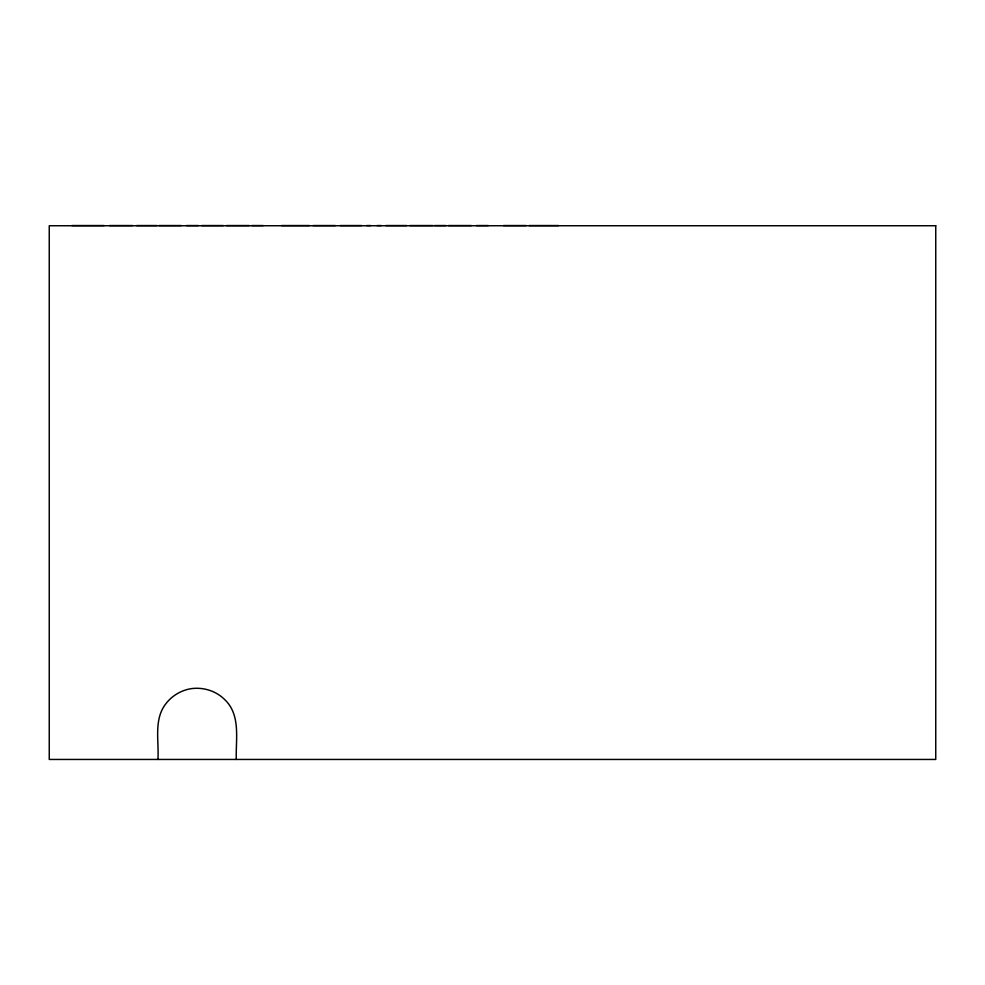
<?xml version="1.0" encoding="UTF-8"?>
<svg xmlns="http://www.w3.org/2000/svg" width="985" height="985" viewBox="0 0 985 985"><rect width="100%" height="100%" fill="white"/><g stroke="black" fill="none" stroke-linecap="round" stroke-linejoin="round"><path stroke-width="1.48" d="M71.868 225.553L104.176 225.553M109.421 225.553L132.667 225.553M136.619 225.553L156.984 225.553M158.819 225.553L181.265 225.553M186.448 225.553L198.404 225.553M201.666 225.553L223.299 225.553M226.439 225.553L249.34 225.553M251.754 225.553L263.18 225.553M281.464 225.553L309.462 225.553M312.922 225.553L335.356 225.553M340.108 225.553L361.741 225.553M366.679 225.553L370.816 225.553M377.009 225.553L381.207 225.553M385.775 225.553L406.805 225.553M409.797 225.553L433.031 225.553M434.57 225.553L445.996 225.553M448.458 225.553L471.359 225.553M476.383 225.553L488.338 225.553M503.409 225.553L526.125 225.553M529.031 225.553L558.63 225.553M236.277 759.447C235.624 739.735 241.066 715.098 224.802 699.695C216.306 691.113 203.932 687.148 191.989 688.552C181.806 689.931 172.313 695.41 166.022 703.549C153.438 719.37 159.127 741.052 157.932 759.447M935.75 225.737L49.25 225.737L49.25 759.447L935.75 759.447L935.75 225.737"/></g></svg>
